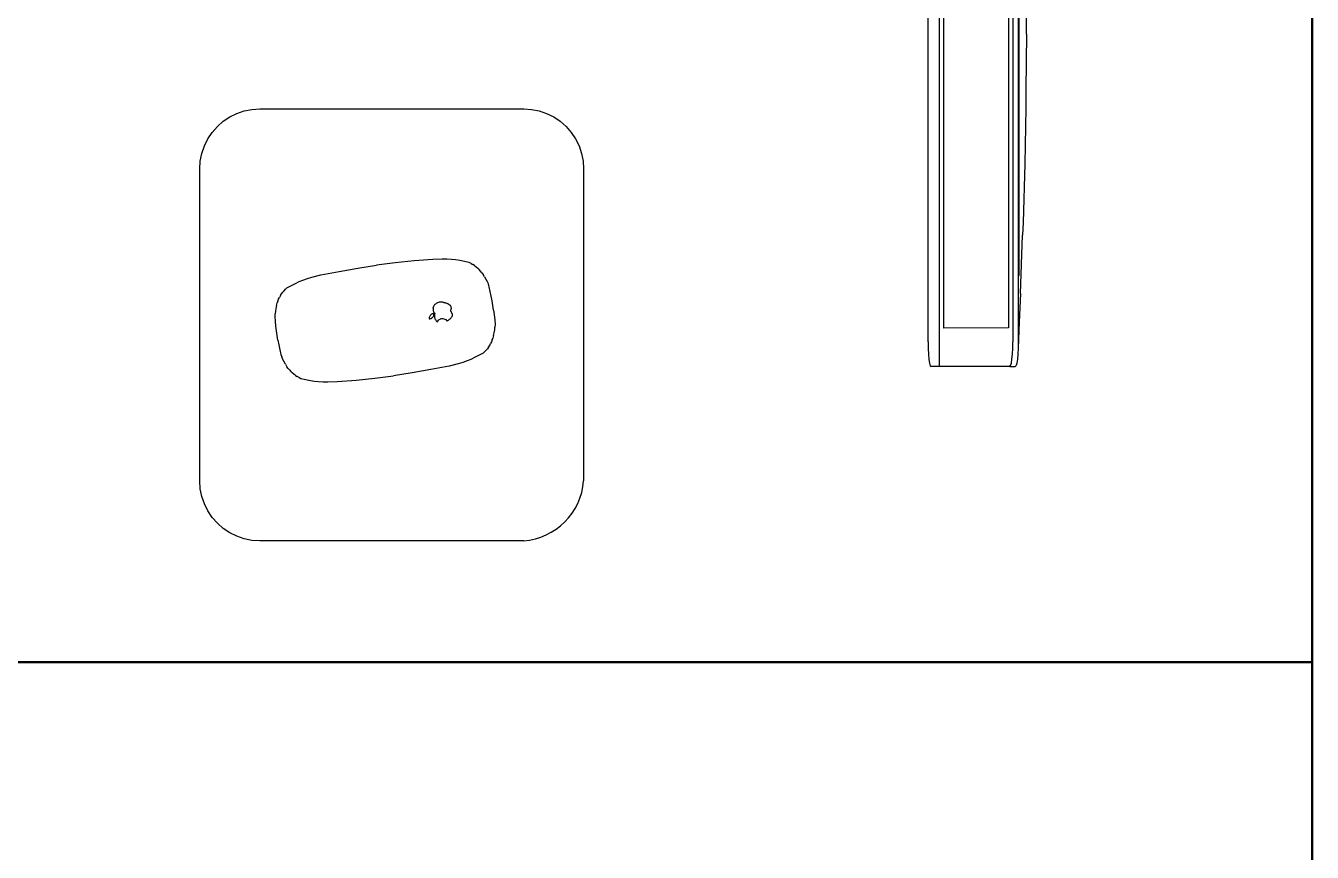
# Model space of a CAD drawing. Header units: millimetres. Extents: x 44692 to 172587, y -26854 to 14445.
# Drawn here: x 72277 to 72866, y -21233 to -20855 of the extents above; entities that cross this region are included whole.
import ezdxf

# ---------------------------------------------------------------- set-up
doc = ezdxf.new("R2010")
doc.units = ezdxf.units.MM
doc.header["$LTSCALE"] = 100
doc.layers.add('Muebles', color=112, linetype='Continuous')
doc.layers.add('Paredes', color=7, linetype='Continuous', lineweight=50)

msp = doc.modelspace()

# ---------------------------------------------------------------- linework, layer by layer
at = {"layer": 'Muebles'}
for p, q in [((72695.062, -21011.246), (72695.062, -20540.263)), ((72728.605, -20551.443), (72728.605, -20999.998)), ((72731.068, -20551.44), (72731.068, -20999.996)), ((72697.022, -20993.653), (72697.022, -20556.93)), ((72726.61, -20556.9), (72726.61, -20993.623)), ((72731.323, -20842.372), (72731.32, -20969.581)), ((72731.535, -20969.581), (72731.541, -20842.331)), ((72734.823, -20859.396), (72734.845, -20841.71)), ((72689.88, -21000.037), (72689.88, -20850.154)), ((72734.823, -20859.396), (72734.617, -20884.739)), ((72734.617, -20884.739), (72734.498, -20893.008)), ((72734.498, -20893.008), (72734.018, -20918.614)), ((72367.617, -20899.159), (72370.6, -20897.167)), ((72370.6, -20897.167), (72373.817, -20895.58)), ((72373.817, -20895.58), (72377.213, -20894.427)), ((72377.213, -20894.427), (72380.731, -20893.727)), ((72380.731, -20893.727), (72384.311, -20893.493)), ((72384.311, -20893.493), (72504.967, -20893.493)), ((72504.967, -20893.493), (72508.546, -20893.727)), ((72508.546, -20893.727), (72512.064, -20894.427)), ((72512.064, -20894.427), (72515.461, -20895.58)), ((72515.461, -20895.58), (72518.678, -20897.167)), ((72518.678, -20897.167), (72521.661, -20899.159)), ((72360.562, -20907.204), (72362.555, -20904.221)), ((72362.555, -20904.221), (72364.92, -20901.524)), ((72364.92, -20901.524), (72367.617, -20899.159)), ((72521.661, -20899.159), (72524.357, -20901.524)), ((72524.357, -20901.524), (72526.722, -20904.221)), ((72526.722, -20904.221), (72528.715, -20907.204)), ((72357.823, -20913.817), (72358.976, -20910.421)), ((72358.976, -20910.421), (72360.562, -20907.204)), ((72528.715, -20907.204), (72530.302, -20910.421)), ((72530.302, -20910.421), (72531.455, -20913.817)), ((72357.123, -20917.335), (72357.823, -20913.817)), ((72531.455, -20913.817), (72532.155, -20917.335)), ((72356.889, -20920.915), (72357.123, -20917.335)), ((72356.889, -21063.509), (72356.889, -20920.915)), ((72532.155, -20917.335), (72532.389, -20920.915)), ((72532.389, -20920.915), (72532.389, -21063.509)), ((72734.018, -20918.614), (72733.279, -20945.469)), ((72733.279, -20945.469), (72733.099, -20951.208)), ((72732.118, -20977.867), (72733.099, -20951.208)), ((72454.843, -20963.004), (72446.264, -20963.895)), ((72463.394, -20962.309), (72454.843, -20963.004)), ((72467.663, -20962.205), (72463.394, -20962.309)), ((72469.802, -20962.184), (72467.663, -20962.205)), ((72471.961, -20962.287), (72469.802, -20962.184)), ((72473.824, -20962.491), (72471.961, -20962.287)), ((72475.706, -20962.818), (72473.824, -20962.491)), ((72479.354, -20963.553), (72475.706, -20962.818)), ((72480.032, -20963.755), (72479.354, -20963.553)), ((72408.13, -20970.483), (72412.251, -20969.42)), ((72412.251, -20969.42), (72420.653, -20967.758)), ((72420.653, -20967.758), (72429.141, -20966.276)), ((72429.141, -20966.276), (72437.686, -20964.982)), ((72446.264, -20963.895), (72437.686, -20964.982)), ((72480.884, -20964.157), (72480.032, -20963.755)), ((72480.884, -20964.157), (72481.707, -20964.614)), ((72482.498, -20965.122), (72481.707, -20964.614)), ((72482.498, -20965.122), (72483.255, -20965.679)), ((72483.255, -20965.679), (72483.973, -20966.284)), ((72483.973, -20966.284), (72484.65, -20966.933)), ((72485.282, -20967.624), (72484.65, -20966.933)), ((72485.868, -20968.354), (72485.282, -20967.624)), ((72485.868, -20968.354), (72486.403, -20969.12)), ((72487.08, -20970.199), (72486.403, -20969.12)), ((72396.052, -20975.952), (72396.747, -20975.335)), ((72396.747, -20975.335), (72397.336, -20974.957)), ((72397.336, -20974.957), (72400.609, -20973.26)), ((72400.609, -20973.26), (72402.313, -20972.434)), ((72402.313, -20972.434), (72404.037, -20971.731)), ((72404.037, -20971.731), (72406.074, -20971.045)), ((72406.074, -20971.045), (72408.13, -20970.483)), ((72487.08, -20970.199), (72487.717, -20971.3)), ((72487.717, -20971.3), (72488.313, -20972.423)), ((72488.313, -20972.423), (72488.805, -20973.575)), ((72489.192, -20974.753), (72488.805, -20973.575)), ((72489.715, -20976.892), (72489.192, -20974.753)), ((72731.32, -20969.581), (72731.535, -20969.581)), ((72392.544, -20981.33), (72392.884, -20980.472)), ((72392.884, -20980.472), (72393.282, -20979.637)), ((72393.734, -20978.831), (72393.282, -20979.637)), ((72393.734, -20978.831), (72394.24, -20978.056)), ((72394.24, -20978.056), (72394.796, -20977.316)), ((72394.796, -20977.316), (72395.401, -20976.614)), ((72395.401, -20976.614), (72396.052, -20975.952)), ((72490.174, -20979.04), (72489.715, -20976.892)), ((72490.571, -20981.197), (72490.174, -20979.04)), ((72491.238, -20985.527), (72490.571, -20981.197)), ((72732.118, -20977.867), (72731.536, -20990.927)), ((72391.289, -20988.366), (72391.304, -20987.131)), ((72391.428, -20985.894), (72391.304, -20987.131)), ((72391.661, -20984.656), (72391.428, -20985.894)), ((72391.939, -20983.427), (72391.661, -20984.656)), ((72391.939, -20983.427), (72392.261, -20982.209)), ((72392.544, -20981.33), (72392.261, -20982.209)), ((72463.347, -20987.104), (72463.07, -20987.225)), ((72463.636, -20987.017), (72463.347, -20987.104)), ((72463.575, -20984.619), (72463.555, -20984.995)), ((72463.555, -20984.995), (72463.58, -20985.371)), ((72463.575, -20984.619), (72463.64, -20984.248)), ((72463.58, -20985.371), (72463.65, -20985.742)), ((72463.935, -20986.965), (72463.636, -20987.017)), ((72463.75, -20983.888), (72463.64, -20984.248)), ((72463.65, -20985.742), (72463.765, -20986.103)), ((72463.902, -20983.544), (72463.75, -20983.888)), ((72463.765, -20986.103), (72463.922, -20986.448)), ((72464.096, -20983.22), (72463.902, -20983.544)), ((72463.922, -20986.448), (72464.119, -20986.773)), ((72463.955, -20987.273), (72463.935, -20986.965)), ((72464.326, -20982.922), (72464.096, -20983.22)), ((72464.119, -20986.773), (72464.354, -20987.073)), ((72464.354, -20987.073), (72464.245, -20987.412)), ((72464.625, -20982.679), (72464.326, -20982.922)), ((72464.944, -20982.464), (72464.625, -20982.679)), ((72465.282, -20982.277), (72464.944, -20982.464)), ((72465.635, -20982.121), (72465.282, -20982.277)), ((72466.002, -20981.996), (72465.635, -20982.121)), ((72466.379, -20981.905), (72466.002, -20981.996)), ((72466.763, -20981.846), (72466.379, -20981.905)), ((72467.151, -20981.821), (72466.763, -20981.846)), ((72467.54, -20981.831), (72467.151, -20981.821)), ((72467.927, -20981.874), (72467.54, -20981.831)), ((72468.309, -20981.951), (72467.927, -20981.874)), ((72468.309, -20981.951), (72468.683, -20982.06)), ((72468.853, -20982.101), (72468.683, -20982.06)), ((72469.118, -20982.171), (72468.853, -20982.101)), ((72469.333, -20982.237), (72469.118, -20982.171)), ((72469.545, -20982.31), (72469.333, -20982.237)), ((72469.755, -20982.39), (72469.545, -20982.31)), ((72469.962, -20982.477), (72469.755, -20982.39)), ((72470.166, -20982.57), (72469.962, -20982.477)), ((72470.367, -20982.67), (72470.166, -20982.57)), ((72470.565, -20982.776), (72470.367, -20982.67)), ((72470.759, -20982.889), (72470.565, -20982.776)), ((72470.949, -20983.008), (72470.759, -20982.889)), ((72471.135, -20983.133), (72470.949, -20983.008)), ((72471.297, -20983.259), (72471.135, -20983.133)), ((72471.442, -20983.402), (72471.297, -20983.259)), ((72471.571, -20983.561), (72471.442, -20983.402)), ((72471.68, -20983.733), (72471.571, -20983.561)), ((72471.769, -20983.916), (72471.68, -20983.733)), ((72471.712, -20985.602), (72471.719, -20985.497)), ((72471.712, -20985.707), (72471.712, -20985.602)), ((72471.718, -20985.811), (72471.712, -20985.707)), ((72471.731, -20985.916), (72471.718, -20985.811)), ((72471.719, -20985.497), (72471.732, -20985.393)), ((72471.75, -20986.019), (72471.731, -20985.916)), ((72471.732, -20985.393), (72471.752, -20985.291)), ((72471.776, -20986.121), (72471.75, -20986.019)), ((72471.752, -20985.291), (72471.823, -20985.102)), ((72471.835, -20984.107), (72471.769, -20983.916)), ((72471.807, -20986.221), (72471.776, -20986.121)), ((72471.845, -20986.319), (72471.807, -20986.221)), ((72471.823, -20985.102), (72471.872, -20984.907)), ((72471.88, -20984.305), (72471.835, -20984.107)), ((72471.889, -20986.415), (72471.845, -20986.319)), ((72471.872, -20984.907), (72471.898, -20984.707)), ((72471.901, -20984.505), (72471.88, -20984.305)), ((72471.939, -20986.509), (72471.889, -20986.415)), ((72471.898, -20984.707), (72471.901, -20984.505)), ((72472.06, -20986.651), (72471.939, -20986.509)), ((72472.164, -20986.806), (72472.06, -20986.651)), ((72472.251, -20986.971), (72472.164, -20986.806)), ((72472.319, -20987.144), (72472.251, -20986.971)), ((72472.367, -20987.323), (72472.319, -20987.144)), ((72491.238, -20985.527), (72491.509, -20987.701)), ((72391.434, -20990.558), (72391.289, -20988.366)), ((72391.641, -20992.74), (72391.434, -20990.558)), ((72391.912, -20994.914), (72391.641, -20992.74)), ((72461.759, -20989.114), (72461.745, -20989.413)), ((72461.745, -20989.413), (72462.058, -20989.393)), ((72461.811, -20988.821), (72461.759, -20989.114)), ((72461.898, -20988.535), (72461.811, -20988.821)), ((72462.02, -20988.263), (72461.898, -20988.535)), ((72462.175, -20988.008), (72462.02, -20988.263)), ((72462.058, -20989.393), (72462.365, -20989.331)), ((72462.36, -20987.773), (72462.175, -20988.008)), ((72462.573, -20987.562), (72462.36, -20987.773)), ((72462.365, -20989.331), (72462.66, -20989.226)), ((72462.811, -20987.379), (72462.573, -20987.562)), ((72462.66, -20989.226), (72462.936, -20989.081)), ((72463.07, -20987.225), (72462.811, -20987.379)), ((72462.936, -20989.081), (72463.188, -20988.899)), ((72463.188, -20988.899), (72463.411, -20988.683)), ((72463.411, -20988.683), (72463.6, -20988.438)), ((72463.6, -20988.438), (72463.752, -20988.169)), ((72463.752, -20988.169), (72463.863, -20987.882)), ((72463.863, -20987.882), (72463.931, -20987.581)), ((72463.931, -20987.581), (72463.955, -20987.273)), ((72464.175, -20987.761), (72464.144, -20988.115)), ((72464.144, -20988.115), (72464.154, -20988.471)), ((72464.154, -20988.471), (72464.203, -20988.825)), ((72464.245, -20987.412), (72464.175, -20987.761)), ((72464.203, -20988.825), (72464.291, -20989.171)), ((72464.291, -20989.171), (72464.417, -20989.506)), ((72464.417, -20989.506), (72464.583, -20989.83)), ((72464.583, -20989.83), (72464.778, -20990.127)), ((72464.778, -20990.127), (72465.008, -20990.404)), ((72465.008, -20990.404), (72465.267, -20990.656)), ((72465.267, -20990.656), (72465.552, -20990.878)), ((72465.552, -20990.878), (72465.745, -20990.474)), ((72465.745, -20990.474), (72466.012, -20990.113)), ((72466.012, -20990.113), (72466.344, -20989.809)), ((72466.344, -20989.809), (72466.728, -20989.571)), ((72467.152, -20989.409), (72466.728, -20989.571)), ((72467.152, -20989.409), (72467.6, -20989.328)), ((72467.6, -20989.328), (72468.056, -20989.332)), ((72468.056, -20989.332), (72468.504, -20989.419)), ((72468.504, -20989.419), (72468.928, -20989.587)), ((72468.928, -20989.587), (72469.314, -20989.83)), ((72469.314, -20989.83), (72469.647, -20990.14)), ((72469.647, -20990.14), (72469.916, -20990.505)), ((72469.916, -20990.505), (72470.128, -20990.376)), ((72470.128, -20990.376), (72470.336, -20990.24)), ((72470.336, -20990.24), (72470.539, -20990.098)), ((72470.539, -20990.098), (72470.737, -20989.951)), ((72470.737, -20989.951), (72470.931, -20989.797)), ((72470.931, -20989.797), (72471.12, -20989.637)), ((72471.12, -20989.637), (72471.303, -20989.471)), ((72471.303, -20989.471), (72471.481, -20989.3)), ((72471.481, -20989.3), (72471.654, -20989.124)), ((72471.654, -20989.124), (72471.821, -20988.942)), ((72471.821, -20988.942), (72471.979, -20988.758)), ((72471.979, -20988.758), (72472.137, -20988.564)), ((72472.137, -20988.564), (72472.229, -20988.403)), ((72472.229, -20988.403), (72472.302, -20988.234)), ((72472.302, -20988.234), (72472.355, -20988.057)), ((72472.355, -20988.057), (72472.389, -20987.876)), ((72472.395, -20987.507), (72472.367, -20987.323)), ((72472.389, -20987.876), (72472.402, -20987.691)), ((72472.402, -20987.691), (72472.395, -20987.507)), ((72491.509, -20987.701), (72491.716, -20989.884)), ((72491.716, -20989.884), (72491.861, -20992.075)), ((72491.861, -20992.075), (72491.846, -20993.31)), ((72731.536, -20990.927), (72731.023, -21002.898)), ((72392.579, -20999.245), (72391.912, -20994.914)), ((72490.606, -20999.111), (72490.889, -20998.232)), ((72491.211, -20997.014), (72490.889, -20998.232)), ((72491.211, -20997.014), (72491.489, -20995.785)), ((72491.489, -20995.785), (72491.722, -20994.547)), ((72491.722, -20994.547), (72491.846, -20993.31)), ((72726.61, -20993.623), (72697.022, -20993.653)), ((72392.579, -20999.245), (72392.976, -21001.401)), ((72392.976, -21001.401), (72393.435, -21003.549)), ((72393.435, -21003.549), (72393.958, -21005.688)), ((72487.098, -21004.489), (72486.403, -21005.106)), ((72487.749, -21003.827), (72487.098, -21004.489)), ((72488.354, -21003.125), (72487.749, -21003.827)), ((72488.91, -21002.385), (72488.354, -21003.125)), ((72488.91, -21002.385), (72489.416, -21001.61)), ((72489.416, -21001.61), (72489.868, -21000.804)), ((72490.266, -20999.97), (72489.868, -21000.804)), ((72490.606, -20999.111), (72490.266, -20999.97)), ((72689.88, -21000.037), (72689.926, -21002.94)), ((72689.926, -21002.94), (72690.059, -21005.644)), ((72728.426, -21005.606), (72728.559, -21002.901)), ((72728.559, -21002.901), (72728.605, -20999.998)), ((72731.023, -21002.898), (72730.889, -21005.603)), ((72731.068, -20999.996), (72731.023, -21002.898)), ((72393.958, -21005.688), (72394.345, -21006.866)), ((72394.837, -21008.018), (72394.345, -21006.866)), ((72395.433, -21009.141), (72394.837, -21008.018)), ((72396.07, -21010.243), (72395.433, -21009.141)), ((72396.07, -21010.243), (72396.747, -21011.321)), ((72475.02, -21009.959), (72470.899, -21011.021)), ((72477.076, -21009.396), (72475.02, -21009.959)), ((72479.113, -21008.71), (72477.076, -21009.396)), ((72480.837, -21008.008), (72479.113, -21008.71)), ((72482.541, -21007.181), (72480.837, -21008.008)), ((72485.814, -21005.484), (72482.541, -21007.181)), ((72486.403, -21005.106), (72485.814, -21005.484)), ((72690.059, -21005.644), (72690.272, -21007.966)), ((72690.272, -21007.966), (72690.549, -21009.748)), ((72690.549, -21009.748), (72690.871, -21010.868)), ((72727.614, -21010.831), (72727.937, -21009.711)), ((72727.937, -21009.711), (72728.213, -21007.928)), ((72728.213, -21007.928), (72728.426, -21005.606)), ((72730.4, -21009.708), (72730.077, -21010.829)), ((72730.677, -21007.926), (72730.4, -21009.708)), ((72730.889, -21005.603), (72730.677, -21007.926)), ((72397.282, -21012.087), (72396.747, -21011.321)), ((72397.282, -21012.087), (72397.868, -21012.817)), ((72397.868, -21012.817), (72398.5, -21013.508)), ((72399.177, -21014.157), (72398.5, -21013.508)), ((72399.895, -21014.762), (72399.177, -21014.157)), ((72400.652, -21015.319), (72399.895, -21014.762)), ((72400.652, -21015.319), (72401.443, -21015.828)), ((72402.266, -21016.284), (72401.443, -21015.828)), ((72402.266, -21016.284), (72403.118, -21016.686)), ((72428.307, -21017.437), (72436.886, -21016.546)), ((72436.886, -21016.546), (72445.464, -21015.459)), ((72454.009, -21014.165), (72445.464, -21015.459)), ((72462.497, -21012.683), (72454.009, -21014.165)), ((72470.899, -21011.021), (72462.497, -21012.683)), ((72690.871, -21010.868), (72691.217, -21011.25)), ((72695.062, -21011.246), (72691.217, -21011.25)), ((72727.268, -21011.214), (72695.062, -21011.246)), ((72727.268, -21011.214), (72727.614, -21010.831)), ((72727.268, -21011.214), (72729.731, -21011.211)), ((72730.077, -21010.829), (72729.731, -21011.211)), ((72403.118, -21016.686), (72403.796, -21016.888)), ((72403.796, -21016.888), (72407.444, -21017.623)), ((72407.444, -21017.623), (72409.326, -21017.95)), ((72409.326, -21017.95), (72411.189, -21018.154)), ((72411.189, -21018.154), (72413.348, -21018.257)), ((72413.348, -21018.257), (72415.487, -21018.236)), ((72415.487, -21018.236), (72419.756, -21018.132)), ((72419.756, -21018.132), (72428.307, -21017.437)), ((72357.123, -21067.088), (72356.889, -21063.509)), ((72357.823, -21070.606), (72357.123, -21067.088)), ((72358.976, -21074.003), (72357.823, -21070.606)), ((72360.562, -21077.22), (72358.976, -21074.003)), ((72362.555, -21080.202), (72360.562, -21077.22)), ((72364.92, -21082.899), (72362.555, -21080.202)), ((72367.617, -21085.264), (72364.92, -21082.899)), ((72370.6, -21087.257), (72367.617, -21085.264)), ((72373.817, -21088.843), (72370.6, -21087.257)), ((72377.213, -21089.996), (72373.817, -21088.843)), ((72380.731, -21090.696), (72377.213, -21089.996)), ((72384.311, -21090.931), (72380.731, -21090.696)), ((72504.967, -21090.931), (72384.311, -21090.931))]:
    msp.add_line(p, q, dxfattribs=at)
msp.add_arc((72502.603, -21061.144), 29.88, 274.538732, 355.461268, dxfattribs=at)
at = {"layer": 'Paredes'}
for p, q in [((72865.508, -952.445), (72865.508, -23559.773)), ((70765.508, -21146.369), (72865.508, -21146.369)), ((72865.508, -21217.991), (72865.508, -23559.773))]:
    msp.add_line(p, q, dxfattribs=at)

doc.saveas('drawing.dxf')
